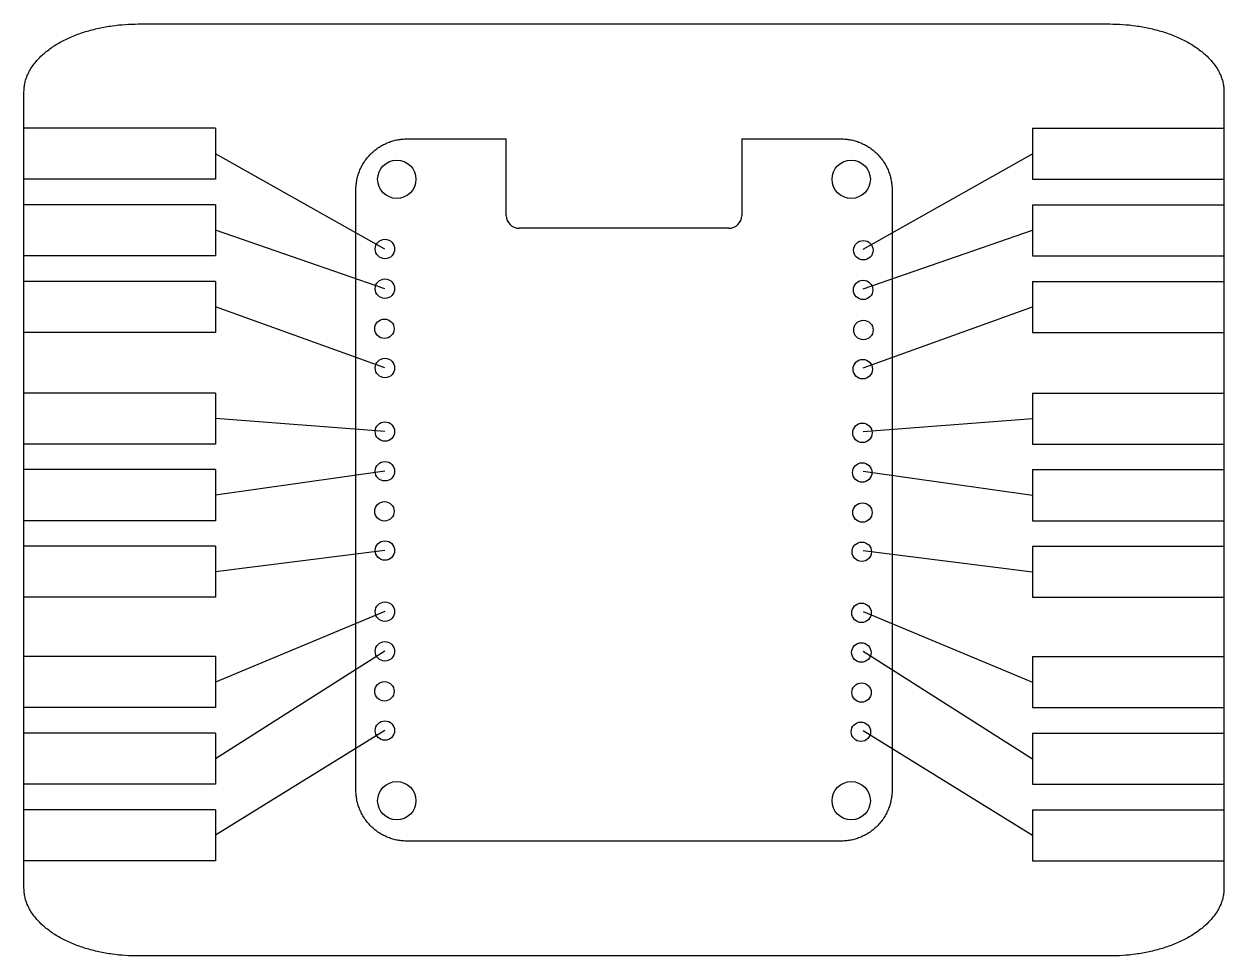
# Model space of a CAD drawing. Header units: millimetres. Extents: x -63.7 to 30.3, y -59.5 to 13.5.
import ezdxf

# ---------------------------------------------------------------- set-up
doc = ezdxf.new("R2010")
doc.units = ezdxf.units.MM
doc.header["$MEASUREMENT"] = 0
doc.layers.add('Layer 02', color=192, linetype='Continuous', true_color=0x7d26cd)
doc.layers.add('Layer 04', color=96, linetype='Continuous', true_color=0x007f00)

msp = doc.modelspace()

# ---------------------------------------------------------------- linework, layer by layer
at = {"layer": 'Layer 02'}
for p, q in [((-37.32, 13.51), (3.961, 13.51)), ((-48.673, 5.349), (-48.673, 1.349)), ((15.314, 5.349), (15.314, 1.349)), ((-35.409, -4.117), (-48.673, 3.349)), ((2.05, -4.117), (15.314, 3.349)), ((-48.673, 1.349), (-63.68, 1.349)), ((15.314, 1.349), (30.32, 1.349)), ((-48.673, -0.651), (-63.68, -0.651)), ((-48.673, -0.651), (-48.673, -4.651)), ((15.314, -0.651), (30.32, -0.651)), ((15.314, -0.651), (15.314, -4.651)), ((-35.409, -7.224), (-48.673, -2.651)), ((2.05, -7.224), (15.314, -2.651)), ((-48.673, -4.651), (-63.68, -4.651)), ((15.314, -4.651), (30.32, -4.651)), ((-48.673, -6.651), (-63.68, -6.651)), ((-48.673, -6.651), (-48.673, -10.651)), ((15.314, -6.651), (30.32, -6.651)), ((15.314, -6.651), (15.314, -10.651)), ((-35.409, -13.432), (-48.673, -8.651)), ((2.05, -13.432), (15.314, -8.651)), ((-48.673, -10.651), (-63.68, -10.651)), ((15.314, -10.651), (30.32, -10.651)), ((-48.673, -15.395), (-48.673, -19.395)), ((15.314, -15.395), (15.314, -19.395)), ((-35.409, -18.417), (-48.673, -17.395)), ((2.05, -18.417), (15.314, -17.395)), ((-48.673, -19.395), (-63.68, -19.395)), ((15.314, -19.395), (30.32, -19.395)), ((-48.673, -21.395), (-63.68, -21.395)), ((-48.673, -21.395), (-48.673, -25.395)), ((-35.409, -21.524), (-48.673, -23.395)), ((2.05, -21.524), (15.314, -23.395)), ((15.314, -21.395), (15.314, -25.395)), ((15.314, -21.395), (30.32, -21.395)), ((-48.673, -25.395), (-63.68, -25.395)), ((15.314, -25.395), (30.32, -25.395)), ((-48.673, -27.395), (-63.68, -27.395)), ((-48.673, -27.395), (-48.673, -31.395)), ((-35.409, -27.732), (-48.673, -29.395)), ((2.05, -27.732), (15.314, -29.395)), ((15.314, -27.395), (15.314, -31.395)), ((15.314, -27.395), (30.32, -27.395)), ((-48.673, -31.395), (-63.68, -31.395)), ((15.314, -31.395), (30.32, -31.395)), ((-35.409, -32.517), (-48.673, -38.038)), ((2.05, -32.517), (15.314, -38.038)), ((-35.409, -35.624), (-48.673, -44.038)), ((2.05, -35.624), (15.314, -44.038)), ((-48.673, -36.038), (-48.673, -40.038)), ((15.314, -36.038), (15.314, -40.038)), ((-48.673, -40.038), (-63.68, -40.038)), ((15.314, -40.038), (30.32, -40.038)), ((-48.673, -42.038), (-63.68, -42.038)), ((-35.409, -41.832), (-48.673, -50.038)), ((-48.673, -42.038), (-48.673, -46.038)), ((2.05, -41.832), (15.314, -50.038)), ((15.314, -42.038), (30.32, -42.038)), ((15.314, -42.038), (15.314, -46.038)), ((-48.673, -46.038), (-63.68, -46.038)), ((15.314, -46.038), (30.32, -46.038)), ((-48.673, -48.038), (-63.68, -48.038)), ((-48.673, -48.038), (-48.673, -52.038)), ((15.314, -48.038), (30.32, -48.038)), ((15.314, -48.038), (15.314, -52.038)), ((-48.673, -52.038), (-63.68, -52.038)), ((15.314, -52.038), (30.32, -52.038))]:
    msp.add_line(p, q, dxfattribs=at)
for points in [[(-54.727, 13.51), (-37.32, 13.51)], [(3.961, 13.51), (21.368, 13.51)], [(-63.68, -54.181), (-63.68, 8.2)], [(30.32, 8.2), (30.32, -54.181)], [(-48.673, 5.349), (-63.673, 5.349)], [(15.314, 5.349), (30.314, 5.349)], [(-48.673, -15.395), (-63.673, -15.395)], [(15.314, -15.395), (30.314, -15.395)], [(-48.673, -36.038), (-63.673, -36.038)], [(15.314, -36.038), (30.314, -36.038)], [(21.368, -59.49), (-54.727, -59.49)]]:
    msp.add_lwpolyline(points, dxfattribs=at)
for points in [[(-63.68, 8.2), (-63.68, 13.51), (-54.727, 13.51)], [(21.368, 13.51), (30.32, 13.51), (30.32, 8.2)], [(-54.727, -59.49), (-63.68, -59.49), (-63.68, -54.181)], [(30.32, -54.181), (30.32, -59.49), (21.368, -59.49)]]:
    msp.add_rational_spline(points, [1, 0.707106781187, 1], degree=2, dxfattribs=at)
at = {"layer": 'Layer 04'}
for p, q in [((-25.902, -1.49), (-25.902, 4.51)), ((-7.457, 4.51), (-7.457, -1.49)), ((-8.457, -2.49), (-24.902, -2.49))]:
    msp.add_line(p, q, dxfattribs=at)
for points in [[(-33.68, 4.51), (-25.902, 4.51)], [(-7.457, 4.51), (0.32, 4.51)], [(-37.68, -46.49), (-37.68, 0.51)], [(4.32, 0.51), (4.32, -46.49)], [(0.32, -50.49), (-33.68, -50.49)]]:
    msp.add_lwpolyline(points, dxfattribs=at)
for centre, radius in [((-34.477, 1.349), 1.5), ((1.118, 1.349), 1.5), ((-35.409, -4.117), 0.761), ((2.068, -4.212), 0.761), ((-35.409, -7.224), 0.761), ((2.052, -7.319), 0.761), ((-35.445, -10.36), 0.761), ((2.072, -10.455), 0.761), ((-35.409, -13.432), 0.761), ((2.021, -13.527), 0.761), ((-35.409, -18.417), 0.761), ((1.996, -18.512), 0.761), ((-35.409, -21.524), 0.761), ((1.98, -21.619), 0.761), ((-35.445, -24.66), 0.761), ((2, -24.755), 0.761), ((-35.409, -27.732), 0.761), ((1.949, -27.827), 0.761), ((-35.409, -32.517), 0.761), ((1.924, -32.612), 0.761), ((-35.409, -35.624), 0.761), ((1.909, -35.719), 0.761), ((-35.445, -38.76), 0.761), ((1.928, -38.855), 0.761), ((-35.409, -41.832), 0.761), ((1.877, -41.926), 0.761), ((-34.477, -47.33), 1.5), ((1.118, -47.33), 1.5)]:
    msp.add_circle(centre, radius, dxfattribs=at)
for centre, start, end in [((-24.902, -1.49), 180, 270), ((-8.457, -1.49), 270, 0)]:
    msp.add_arc(centre, 1, start, end, dxfattribs=at)
for points in [[(-37.68, 0.51), (-37.68, 4.51), (-33.68, 4.51)], [(0.32, 4.51), (4.32, 4.51), (4.32, 0.51)], [(-33.68, -50.49), (-37.68, -50.49), (-37.68, -46.49)], [(4.32, -46.49), (4.32, -50.49), (0.32, -50.49)]]:
    msp.add_rational_spline(points, [1, 0.707106781187, 1], degree=2, dxfattribs=at)

doc.saveas('drawing.dxf')
